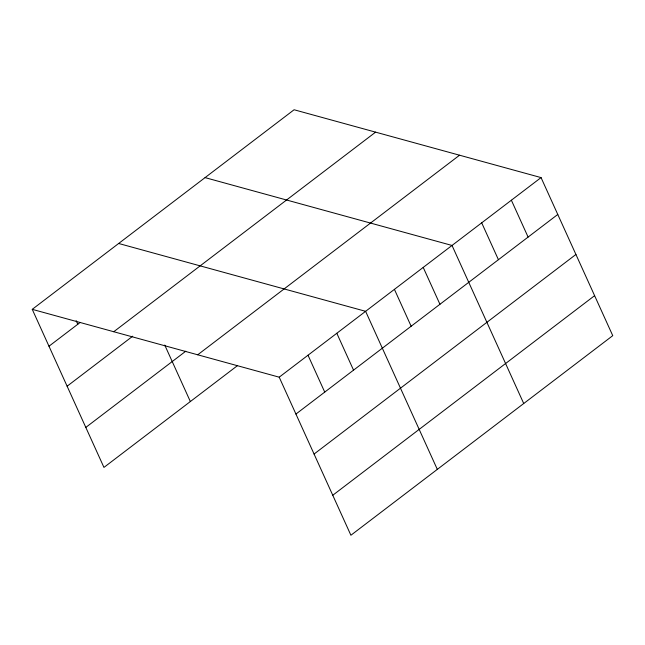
<?xml version="1.0" encoding="UTF-8"?>
<svg xmlns="http://www.w3.org/2000/svg" width="645" height="645" viewBox="0 0 645 645"><rect width="100%" height="100%" fill="white"/><g stroke="black" fill="none" stroke-linecap="round" stroke-linejoin="round"><path stroke-width="0.97" d="M32.25 309.342L294.096 109.755L541.05 177.593L612.75 335.658L350.904 535.245L279.204 377.18L32.25 309.342L103.95 467.407L237.562 365.562M48.98 346.22L80.182 322.436M113.746 331.732L375.592 132.144M67.12 386.21L132.725 336.198M85.809 427.417L185.816 351.186M197.709 354.798L459.554 155.203M279.204 377.18L541.05 177.593M295.934 414.058L557.772 214.463M314.075 454.048L575.921 254.461M332.764 495.255L594.609 295.66M205.07 177.617L452.024 245.455L523.724 403.52M118.656 243.479L365.61 311.317L437.318 469.383M511.372 200.216L528.102 237.086M481.694 222.831L498.424 259.709M423.217 267.409L439.946 304.279M394.418 289.363L411.139 326.233M336.811 333.272L353.541 370.141M308.012 355.226L324.733 392.096M164.741 345.067L190.356 401.545M76.15 320.662L77.779 324.266"/></g></svg>
